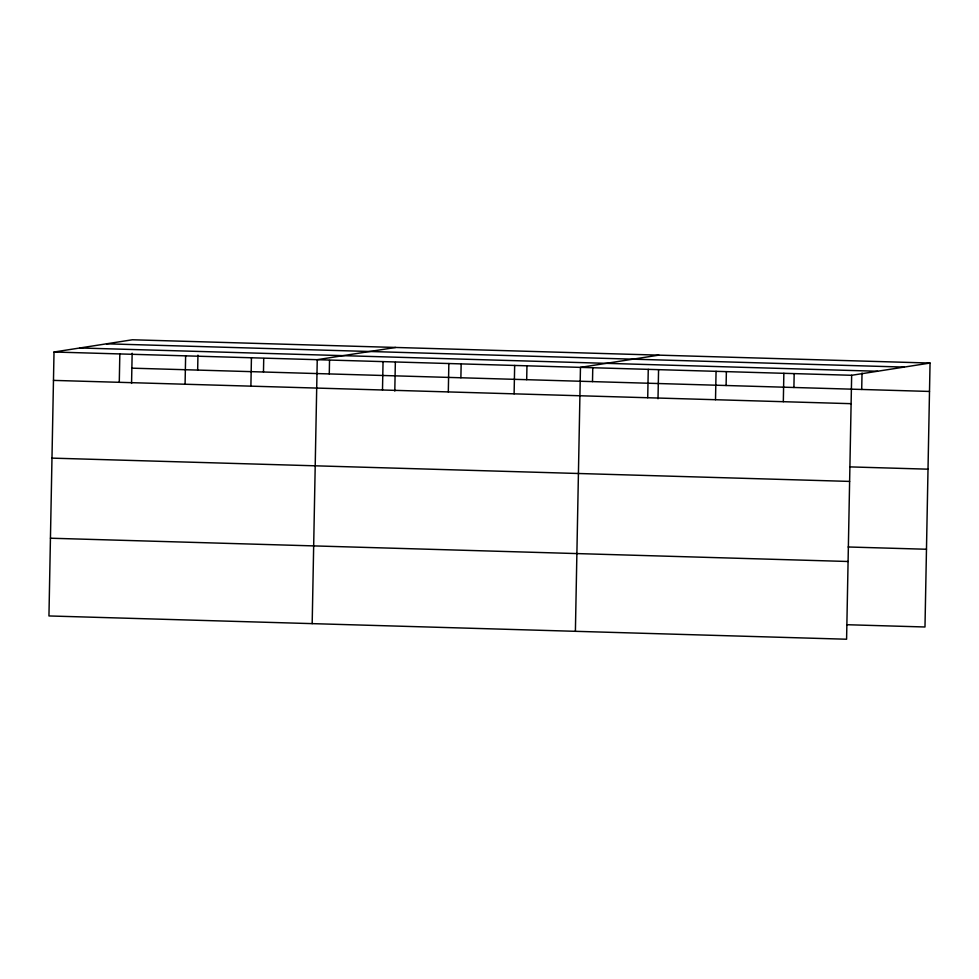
<?xml version="1.0" encoding="UTF-8"?>
<svg xmlns="http://www.w3.org/2000/svg" width="979" height="979" viewBox="0 0 979 979"><rect width="100%" height="100%" fill="white"/><g stroke="black" fill="none" stroke-linecap="round" stroke-linejoin="round"><path stroke-width="1.47" d="M930.05 363.05L132.41 339.774L54.016 352.012L48.95 615.95L846.59 639.226L851.657 375.287L930.05 363.05L924.984 626.988L846.639 624.712M119.279 382.312L119.83 353.933M131.565 383.401L132.153 353.223M185.08 384.233L185.631 355.842M197.66 370.086L197.954 355.144M250.893 386.154L251.432 357.763M263.473 372.008L263.73 358.559M312.179 623.635L317.245 359.685L395.626 347.459M329.274 373.929L329.531 360.48M382.495 389.997L383.046 361.606M394.794 391.086L395.345 362.401M448.309 391.918L448.847 363.527M460.889 377.759L461.146 364.323M514.11 393.839L514.66 365.448M526.69 379.681L526.947 366.244M575.395 631.308L580.461 367.37L658.855 355.132M592.503 381.602L592.76 368.153M647.719 397.731L648.257 369.352M658.01 398.771L658.561 370.074M715.514 399.713L716.065 371.322M726.1 385.506L726.369 372.057M783.322 401.696L783.861 373.305M793.908 387.488L794.165 374.039M861.704 389.458L862.022 373.023M106.54 343.813L904.18 367.088M79.886 347.973L877.527 371.249M54.016 352.012L851.657 375.287M131.859 368.165L929.499 391.441M53.478 380.39L851.118 403.678M849.662 466.885L928.006 469.174M51.985 458.123L849.625 481.411M848.132 546.98L926.477 549.256M50.443 538.217L848.083 561.493"/></g></svg>
